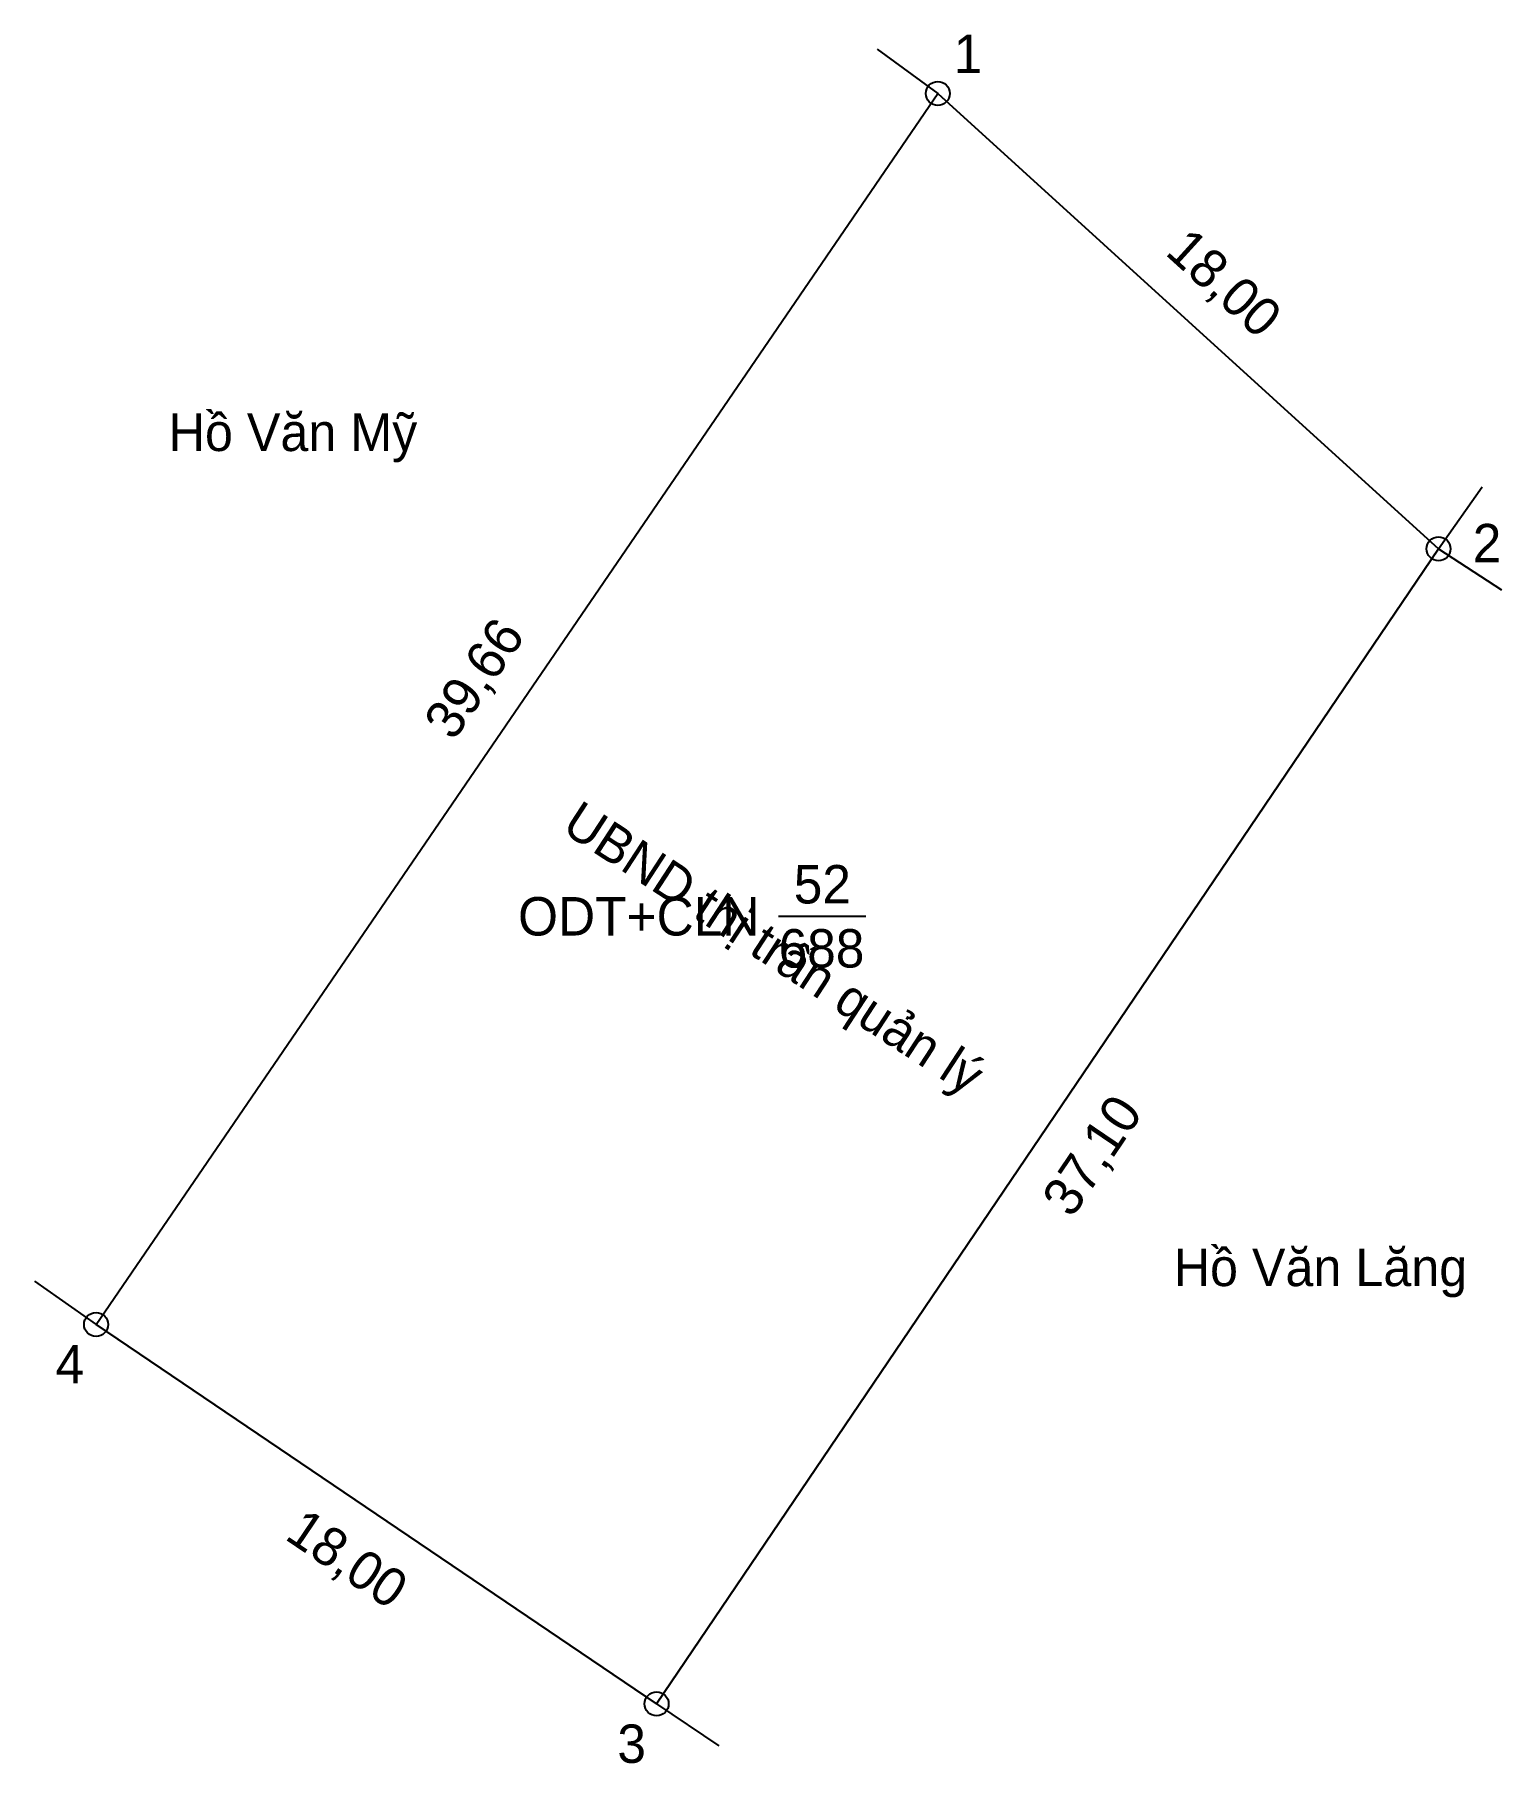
# Model space of a CAD drawing. Extents: x 535657 to 535696, y 1839211.9 to 1839257.9.
import ezdxf

# ---------------------------------------------------------------- set-up
doc = ezdxf.new("R2010")
doc.units = 0
for name, color, linetype in [('CanhThua', 7, 'Continuous'), ('ChieuDaiCanhThua', 7, 'Continuous'), ('Level 10', 7, 'Continuous'), ('Level 16', 7, 'Continuous'), ('MocDinhThua', 7, 'Continuous'), ('NhanDiaChinhThua', 7, 'Continuous'), ('SoHieuDinhThua', 7, 'Continuous')]:
    doc.layers.add(name, color=color, linetype=linetype)

msp = doc.modelspace()

# ---------------------------------------------------------------- linework, layer by layer
at = {"layer": 'CanhThua'}
for p, q in [((535658.63, 1839223.6), (535681.02, 1839256.34)), ((535681.02, 1839256.34), (535694.34, 1839244.23)), ((535694.34, 1839244.23), (535673.54, 1839213.51)), ((535673.54, 1839213.51), (535658.63, 1839223.6))]:
    msp.add_line(p, q, dxfattribs=at)
at = {"layer": 'Level 10'}
for p, q in [((535679.411, 1839257.519), (535681.02, 1839256.34)), ((535658.63, 1839223.6), (535681.02, 1839256.34)), ((535681.02, 1839256.34), (535694.34, 1839244.23)), ((535694.34, 1839244.23), (535695.497, 1839245.881)), ((535673.54, 1839213.51), (535694.34, 1839244.23)), ((535694.34, 1839244.23), (535696.013, 1839243.141)), ((535656.994, 1839224.751), (535658.63, 1839223.6)), ((535658.63, 1839223.6), (535673.54, 1839213.51)), ((535673.54, 1839213.51), (535675.197, 1839212.39))]:
    msp.add_line(p, q, dxfattribs=at)
at = {"layer": 'MocDinhThua'}
for centre in [(535681.02, 1839256.34), (535694.34, 1839244.23), (535658.63, 1839223.6), (535673.54, 1839213.51)]:
    msp.add_circle(centre, 0.32, dxfattribs=at)
at = {"layer": 'NhanDiaChinhThua'}
msp.add_line((535676.786, 1839234.456), (535679.106, 1839234.456), dxfattribs=at)

# ---------------------------------------------------------------- texts
at = {"layer": 'ChieuDaiCanhThua'}
for s, rotation, p in [('18,00', 317.7242, (535687.037, 1839252.08)), ('39,66', 55.6328, (535668.14, 1839239.091)), ('37,10', 55.8987, (535684.584, 1839226.401)), ('18,00', 325.9127, (535663.616, 1839217.911))]:
    msp.add_text(s, height=1.0223, rotation=rotation, dxfattribs=at).set_placement(p)
at = {"layer": 'Level 16'}
for s, height, p in [('Hồ Văn Mỹ', 1, (535660.561, 1839246.83)), ('Hồ Văn Lăng', 1.00002, (535687.296, 1839224.62))]:
    msp.add_text(s, height=height, dxfattribs=at).set_placement(p)
msp.add_text('UBND thị trấn quản lý', height=1.00002, rotation=326.8833, dxfattribs=at).set_placement((535670.977, 1839236.732))
at = {"layer": 'NhanDiaChinhThua'}
for s, p in [('52', (535677.189, 1839234.797)), ('ODT+CLN', (535669.855, 1839233.945)), ('688', (535676.786, 1839233.093))]:
    msp.add_text(s, height=1.0223, dxfattribs=at).set_placement(p)
at = {"layer": 'SoHieuDinhThua'}
for s, p in [('1', (535681.444, 1839256.884)), ('2', (535695.25, 1839243.87)), ('4', (535657.552, 1839222.034)), ('3', (535672.497, 1839211.94))]:
    msp.add_text(s, height=1.022, dxfattribs=at).set_placement(p)

doc.saveas('drawing.dxf')
